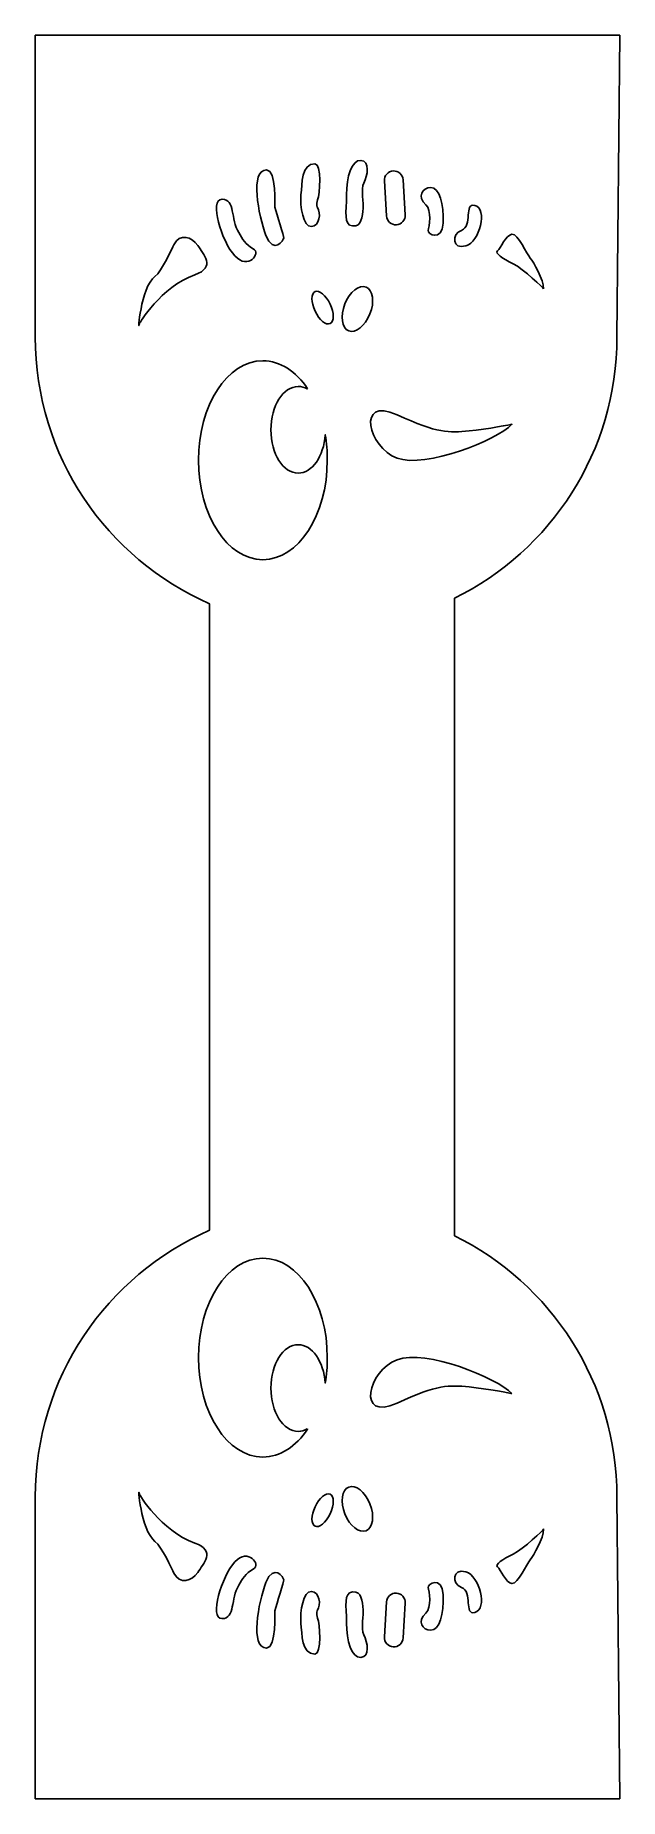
# Model space of a CAD drawing. Header units: centimetres. Extents: x -3.1 to 3.1, y -9.4 to 9.4.
import ezdxf

# ---------------------------------------------------------------- set-up
doc = ezdxf.new("R2010")
doc.units = ezdxf.units.CM
doc.header["$MEASUREMENT"] = 0
doc.layers.add('Camada 1', color=7, linetype='Continuous')

msp = doc.modelspace()

# ---------------------------------------------------------------- linework, layer by layer
at = {"layer": 'Camada 1'}
for points, knots in [([(1.35957, 0.24528), (1.35957, 0.24528), (1.35957, -3.4078), (1.35957, -3.4078), (1.35957, -3.4078), (2.38795, -3.91517), (3.09537, -4.97424), (3.09537, -6.19857), (3.09537, -6.19857), (3.09537, -6.19857), (3.12487, -9.42434), (3.12487, -9.42434), (3.12487, -9.42434), (3.12487, -9.42434), (-3.12487, -9.42434), (-3.12487, -9.42434), (-3.12487, -9.42434), (-3.12487, -9.42434), (-3.12487, -6.19857), (-3.12487, -6.19857), (-3.12487, -6.19857), (-3.12487, -4.92476), (-2.35914, -3.82986), (-1.26284, -3.34901), (-1.26284, -3.34901), (-1.26284, -3.34901), (-1.26284, 0.00001), (-1.26284, 0.00001), (-1.26284, 0.00001), (-1.26284, 0.00001), (-1.26284, 3.34898), (-1.26284, 3.34898), (-1.26284, 3.34898), (-2.35914, 3.82983), (-3.12487, 4.92476), (-3.12487, 6.19857), (-3.12487, 6.19857), (-3.12487, 6.19857), (-3.12487, 9.42434), (-3.12487, 9.42434), (-3.12487, 9.42434), (-3.12487, 9.42434), (3.12487, 9.42434), (3.12487, 9.42434), (3.12487, 9.42434), (3.12487, 9.42434), (3.0954, 6.19857), (3.0954, 6.19857), (3.0954, 6.19857), (3.0954, 4.97426), (2.38798, 3.91519), (1.35963, 3.4078), (1.35963, 3.4078), (1.35963, 3.4078), (1.35963, -0.24528), (1.35963, -0.24528), (1.35963, -0.24528), (1.35963, -0.24528), (1.35963, 0.24528), (1.35963, 0.24528), (1.35963, 0.24528), (1.35963, 0.24528), (1.35957, 0.24528), (1.35957, 0.24528)], [0, 0, 0, 0, 0.05882353, 0.05882353, 0.05882353, 0.05882353, 0.11764706, 0.11764706, 0.11764706, 0.11764706, 0.17647059, 0.17647059, 0.17647059, 0.17647059, 0.23529412, 0.23529412, 0.23529412, 0.23529412, 0.29411765, 0.29411765, 0.29411765, 0.29411765, 0.35294118, 0.35294118, 0.35294118, 0.35294118, 0.41176471, 0.41176471, 0.41176471, 0.41176471, 0.47058824, 0.47058824, 0.47058824, 0.47058824, 0.52941176, 0.52941176, 0.52941176, 0.52941176, 0.58823529, 0.58823529, 0.58823529, 0.58823529, 0.64705882, 0.64705882, 0.64705882, 0.64705882, 0.70588235, 0.70588235, 0.70588235, 0.70588235, 0.76470588, 0.76470588, 0.76470588, 0.76470588, 0.82352941, 0.82352941, 0.82352941, 0.82352941, 0.88235294, 0.88235294, 0.88235294, 0.88235294, 1, 1, 1, 1]), ([(-0.65184, 7.98622), (-0.82998, 7.98622), (-0.74093, 7.49928), (-0.65782, 7.28552), (-0.65782, 7.28552), (-0.57469, 7.07184), (-0.4678, 7.23803), (-0.4678, 7.25586), (-0.4678, 7.25586), (-0.4678, 7.27369), (-0.53905, 7.51118), (-0.56281, 7.58836), (-0.56281, 7.58836), (-0.56281, 7.58834), (-0.54503, 7.98622), (-0.65184, 7.98622)], [0, 0, 0, 0, 0.2, 0.2, 0.2, 0.2, 0.4, 0.4, 0.4, 0.4, 0.6, 0.6, 0.6, 0.6, 1, 1, 1, 1]), ([(-0.10561, 7.66552), (-0.08185, 7.71894), (-0.05809, 8.05147), (-0.13527, 8.05147), (-0.13527, 8.05147), (-0.27833, 8.05147), (-0.27185, 7.83769), (-0.28367, 7.71894), (-0.28367, 7.71894), (-0.2956, 7.60027), (-0.25999, 7.37458), (-0.1709, 7.38051), (-0.1709, 7.38051), (-0.08181, 7.38652), (-0.06999, 7.52301), (-0.10557, 7.58244), (-0.10557, 7.58244), (-0.10561, 7.58244), (-0.12937, 7.6121), (-0.10561, 7.66552)], [0, 0, 0, 0, 0.16666667, 0.16666667, 0.16666667, 0.16666667, 0.33333333, 0.33333333, 0.33333333, 0.33333333, 0.5, 0.5, 0.5, 0.5, 0.66666667, 0.66666667, 0.66666667, 0.66666667, 1, 1, 1, 1]), ([(0.38718, 7.84369), (0.42851, 7.92632), (0.45843, 8.08115), (0.35752, 8.08713), (0.35752, 8.08713), (0.25661, 8.09306), (0.20316, 7.90896), (0.20316, 7.71894), (0.20316, 7.71894), (0.20316, 7.529), (0.16749, 7.39834), (0.26851, 7.38652), (0.26851, 7.38652), (0.36942, 7.37461), (0.3686, 7.48756), (0.38128, 7.57646), (0.38128, 7.57646), (0.38726, 7.618), (0.35752, 7.78429), (0.38718, 7.84369)], [0, 0, 0, 0, 0.16666667, 0.16666667, 0.16666667, 0.16666667, 0.33333333, 0.33333333, 0.33333333, 0.33333333, 0.5, 0.5, 0.5, 0.5, 0.66666667, 0.66666667, 0.66666667, 0.66666667, 1, 1, 1, 1]), ([(0.80948, 7.87893), (0.80625, 7.93462), (0.75844, 7.97704), (0.70285, 7.97381), (0.70285, 7.97381), (0.70285, 7.97381), (0.70285, 7.97381), (0.70285, 7.97381), (0.70285, 7.97381), (0.64716, 7.9705), (0.60466, 7.9228), (0.60797, 7.8671), (0.60797, 7.8671), (0.60797, 7.8671), (0.62993, 7.49369), (0.62993, 7.49369), (0.62993, 7.49369), (0.63324, 7.43802), (0.68102, 7.39561), (0.73664, 7.39884), (0.73664, 7.39884), (0.73664, 7.39884), (0.73664, 7.39884), (0.73664, 7.39884), (0.73664, 7.39884), (0.79228, 7.40215), (0.83475, 7.44993), (0.83149, 7.50555), (0.83149, 7.50555), (0.83149, 7.50555), (0.80948, 7.87893), (0.80948, 7.87893)], [0, 0, 0, 0, 0.11111111, 0.11111111, 0.11111111, 0.11111111, 0.22222222, 0.22222222, 0.22222222, 0.22222222, 0.33333333, 0.33333333, 0.33333333, 0.33333333, 0.44444444, 0.44444444, 0.44444444, 0.44444444, 0.55555556, 0.55555556, 0.55555556, 0.55555556, 0.66666667, 0.66666667, 0.66666667, 0.66666667, 0.77777778, 0.77777778, 0.77777778, 0.77777778, 1, 1, 1, 1]), ([(1.05223, 7.6121), (1.11597, 7.55585), (1.0879, 7.37458), (1.07596, 7.339), (1.07596, 7.339), (1.06413, 7.30333), (1.22436, 7.20835), (1.2363, 7.41618), (1.2363, 7.41618), (1.24815, 7.62401), (1.19473, 7.7962), (1.10565, 7.7962), (1.10565, 7.7962), (1.01662, 7.7962), (0.9513, 7.70119), (1.05223, 7.6121)], [0, 0, 0, 0, 0.2, 0.2, 0.2, 0.2, 0.4, 0.4, 0.4, 0.4, 0.6, 0.6, 0.6, 0.6, 1, 1, 1, 1]), ([(-1.12687, 7.67145), (-1.26937, 7.67145), (-1.1328, 7.22023), (-0.99032, 7.06582), (-0.99032, 7.06582), (-0.84782, 6.91146), (-0.70534, 7.09556), (-0.79437, 7.143), (-0.79437, 7.143), (-0.88346, 7.19049), (-0.90597, 7.24674), (-0.94875, 7.31524), (-0.94875, 7.31524), (-1.03781, 7.45777), (-0.98437, 7.67145), (-1.12687, 7.67145)], [0, 0, 0, 0, 0.2, 0.2, 0.2, 0.2, 0.4, 0.4, 0.4, 0.4, 0.6, 0.6, 0.6, 0.6, 1, 1, 1, 1]), ([(1.43223, 7.339), (1.32552, 7.29833), (1.33132, 7.13117), (1.47975, 7.17276), (1.47975, 7.17276), (1.62815, 7.21425), (1.71531, 7.57101), (1.57476, 7.6062), (1.57476, 7.6062), (1.45596, 7.63584), (1.5569, 7.38649), (1.43223, 7.339)], [0, 0, 0, 0, 0.25, 0.25, 0.25, 0.25, 0.5, 0.5, 0.5, 0.5, 1, 1, 1, 1]), ([(-1.41781, 6.86397), (-1.18736, 6.94575), (-1.32875, 7.08955), (-1.38812, 7.17867), (-1.38812, 7.17867), (-1.44749, 7.26779), (-1.57812, 7.31525), (-1.64344, 7.1846), (-1.64344, 7.1846), (-1.66201, 7.14743), (-1.76869, 6.90512), (-1.84532, 6.84617), (-1.84532, 6.84617), (-1.9997, 6.72742), (-2.03193, 6.21247), (-2.01158, 6.34148), (-2.01158, 6.34148), (-2.01159, 6.34144), (-1.78595, 6.73331), (-1.41781, 6.86397)], [0, 0, 0, 0, 0.16666667, 0.16666667, 0.16666667, 0.16666667, 0.33333333, 0.33333333, 0.33333333, 0.33333333, 0.5, 0.5, 0.5, 0.5, 0.66666667, 0.66666667, 0.66666667, 0.66666667, 1, 1, 1, 1]), ([(2.31104, 6.71553), (2.31104, 6.81054), (2.20412, 7.00054), (2.16851, 7.04208), (2.16851, 7.04208), (2.13284, 7.08365), (2.03786, 7.30333), (1.97253, 7.2974), (1.97253, 7.2974), (1.90726, 7.29147), (1.84783, 7.14304), (1.81817, 7.11931), (1.81817, 7.11931), (1.78851, 7.09558), (1.87162, 7.03615), (1.98443, 6.98273), (1.98443, 6.98273), (2.09724, 6.92931), (2.31104, 6.71553), (2.31104, 6.71553)], [0, 0, 0, 0, 0.16666667, 0.16666667, 0.16666667, 0.16666667, 0.33333333, 0.33333333, 0.33333333, 0.33333333, 0.5, 0.5, 0.5, 0.5, 0.66666667, 0.66666667, 0.66666667, 0.66666667, 1, 1, 1, 1]), ([(0.0283, 6.55149), (-0.01612, 6.64595), (-0.0882, 6.70556), (-0.13259, 6.68471), (-0.13259, 6.68471), (-0.17709, 6.66378), (-0.17709, 6.57022), (-0.13267, 6.47577), (-0.13267, 6.47577), (-0.08819, 6.38139), (-0.0162, 6.32178), (0.0283, 6.34263), (0.0283, 6.34263), (0.07277, 6.36353), (0.07277, 6.45704), (0.0283, 6.55149)], [0, 0, 0, 0, 0.2, 0.2, 0.2, 0.2, 0.4, 0.4, 0.4, 0.4, 0.6, 0.6, 0.6, 0.6, 1, 1, 1, 1]), ([(0.45367, 6.44561), (0.50516, 6.57457), (0.48685, 6.70302), (0.41284, 6.73263), (0.41284, 6.73263), (0.33876, 6.76216), (0.237, 6.68162), (0.18551, 6.55266), (0.18551, 6.55266), (0.1341, 6.42373), (0.15241, 6.29519), (0.22641, 6.26564), (0.22641, 6.26564), (0.3005, 6.23611), (0.40226, 6.31668), (0.45367, 6.44561)], [0, 0, 0, 0, 0.2, 0.2, 0.2, 0.2, 0.4, 0.4, 0.4, 0.4, 0.6, 0.6, 0.6, 0.6, 1, 1, 1, 1]), ([(-0.21253, 5.64694), (-0.33646, 5.83146), (-0.50503, 5.94497), (-0.69079, 5.94497), (-0.69079, 5.94497), (-1.07118, 5.94497), (-1.37955, 5.46914), (-1.37955, 4.88209), (-1.37955, 4.88209), (-1.37955, 4.29514), (-1.07118, 3.81929), (-0.69079, 3.81929), (-0.69079, 3.81929), (-0.3104, 3.81929), (-0.002, 4.29514), (-0.002, 4.88209), (-0.002, 4.88209), (-0.002, 4.97594), (-0.00991, 5.06693), (-0.0247, 5.15363), (-0.0247, 5.15363), (-0.0247, 5.15363), (-0.02441, 5.15371), (-0.02441, 5.15371), (-0.02441, 5.15371), (-0.04108, 4.9232), (-0.16416, 4.74427), (-0.31344, 4.74427), (-0.31344, 4.74427), (-0.4741, 4.74427), (-0.60432, 4.95162), (-0.60432, 5.2074), (-0.60432, 5.2074), (-0.60432, 5.46323), (-0.47409, 5.67058), (-0.31344, 5.67058), (-0.31344, 5.67058), (-0.27944, 5.67058), (-0.24676, 5.66127), (-0.2165, 5.64423), (-0.2165, 5.64423), (-0.2165, 5.64423), (-0.21253, 5.64694), (-0.21253, 5.64694)], [0, 0, 0, 0, 0.08333333, 0.08333333, 0.08333333, 0.08333333, 0.16666667, 0.16666667, 0.16666667, 0.16666667, 0.25, 0.25, 0.25, 0.25, 0.33333333, 0.33333333, 0.33333333, 0.33333333, 0.41666667, 0.41666667, 0.41666667, 0.41666667, 0.5, 0.5, 0.5, 0.5, 0.58333333, 0.58333333, 0.58333333, 0.58333333, 0.66666667, 0.66666667, 0.66666667, 0.66666667, 0.75, 0.75, 0.75, 0.75, 0.83333333, 0.83333333, 0.83333333, 0.83333333, 1, 1, 1, 1]), ([(1.51531, 5.19556), (1.29592, 5.17558), (1.18289, 5.16582), (0.74344, 5.36772), (0.74344, 5.36772), (0.30407, 5.56965), (0.43472, 5.01739), (0.74344, 4.90462), (0.74344, 4.90462), (1.05221, 4.79178), (1.80632, 5.09462), (1.97251, 5.26678), (1.97251, 5.26678), (1.97253, 5.26678), (1.71134, 5.21331), (1.51531, 5.19556)], [0, 0, 0, 0, 0.2, 0.2, 0.2, 0.2, 0.4, 0.4, 0.4, 0.4, 0.6, 0.6, 0.6, 0.6, 1, 1, 1, 1]), ([(-0.21652, -5.47149), (-0.24681, -5.48856), (-0.27946, -5.49784), (-0.31346, -5.49784), (-0.31346, -5.49784), (-0.47412, -5.49784), (-0.60434, -5.29049), (-0.60434, -5.03466), (-0.60434, -5.03466), (-0.60434, -4.77889), (-0.47411, -4.57153), (-0.31346, -4.57153), (-0.31346, -4.57153), (-0.16418, -4.57153), (-0.0411, -4.75047), (-0.02443, -4.98097), (-0.02443, -4.98097), (-0.02443, -4.98097), (-0.02472, -4.98089), (-0.02472, -4.98089), (-0.02472, -4.98089), (-0.0099, -4.89421), (-0.00202, -4.8032), (-0.00202, -4.70935), (-0.00202, -4.70935), (-0.00202, -4.1224), (-0.31042, -3.64655), (-0.69081, -3.64655), (-0.69081, -3.64655), (-1.0712, -3.64655), (-1.37957, -4.1224), (-1.37957, -4.70935), (-1.37957, -4.70935), (-1.37957, -5.29641), (-1.0712, -5.77223), (-0.69081, -5.77223), (-0.69081, -5.77223), (-0.50505, -5.77223), (-0.33645, -5.65872), (-0.21255, -5.4742), (-0.21255, -5.4742), (-0.21255, -5.4742), (-0.21652, -5.47149), (-0.21652, -5.47149)], [0, 0, 0, 0, 0.08333333, 0.08333333, 0.08333333, 0.08333333, 0.16666667, 0.16666667, 0.16666667, 0.16666667, 0.25, 0.25, 0.25, 0.25, 0.33333333, 0.33333333, 0.33333333, 0.33333333, 0.41666667, 0.41666667, 0.41666667, 0.41666667, 0.5, 0.5, 0.5, 0.5, 0.58333333, 0.58333333, 0.58333333, 0.58333333, 0.66666667, 0.66666667, 0.66666667, 0.66666667, 0.75, 0.75, 0.75, 0.75, 0.83333333, 0.83333333, 0.83333333, 0.83333333, 1, 1, 1, 1]), ([(1.97253, -5.09409), (1.80635, -4.9219), (1.05223, -4.61908), (0.74346, -4.73193), (0.74346, -4.73193), (0.43474, -4.8447), (0.30409, -5.39696), (0.74346, -5.19503), (0.74346, -5.19503), (1.18288, -4.99313), (1.29594, -5.00289), (1.51533, -5.02287), (1.51533, -5.02287), (1.71134, -5.04059), (1.97253, -5.09409), (1.97253, -5.09409)], [0, 0, 0, 0, 0.2, 0.2, 0.2, 0.2, 0.4, 0.4, 0.4, 0.4, 0.6, 0.6, 0.6, 0.6, 1, 1, 1, 1]), ([(-2.01159, -6.16875), (-2.03194, -6.03974), (-1.99971, -6.5547), (-1.84533, -6.67344), (-1.84533, -6.67344), (-1.76871, -6.73239), (-1.66203, -6.97469), (-1.64345, -7.01187), (-1.64345, -7.01187), (-1.5781, -7.14252), (-1.4475, -7.09506), (-1.38813, -7.00594), (-1.38813, -7.00594), (-1.32876, -6.91682), (-1.18736, -6.77303), (-1.41782, -6.69124), (-1.41782, -6.69124), (-1.78595, -6.5606), (-2.01159, -6.16875), (-2.01159, -6.16875)], [0, 0, 0, 0, 0.16666667, 0.16666667, 0.16666667, 0.16666667, 0.33333333, 0.33333333, 0.33333333, 0.33333333, 0.5, 0.5, 0.5, 0.5, 0.66666667, 0.66666667, 0.66666667, 0.66666667, 1, 1, 1, 1]), ([(0.0283, -6.16991), (-0.0162, -6.14906), (-0.0882, -6.20867), (-0.13267, -6.30305), (-0.13267, -6.30305), (-0.17709, -6.39751), (-0.17709, -6.49106), (-0.13259, -6.51199), (-0.13259, -6.51199), (-0.08819, -6.53284), (-0.01612, -6.47323), (0.0283, -6.37877), (0.0283, -6.37877), (0.07277, -6.28432), (0.07277, -6.19084), (0.0283, -6.16991)], [0, 0, 0, 0, 0.2, 0.2, 0.2, 0.2, 0.4, 0.4, 0.4, 0.4, 0.6, 0.6, 0.6, 0.6, 1, 1, 1, 1]), ([(0.22644, -6.09292), (0.15244, -6.12245), (0.13413, -6.25101), (0.18554, -6.37994), (0.18554, -6.37994), (0.23703, -6.5089), (0.33879, -6.58944), (0.41287, -6.55991), (0.41287, -6.55991), (0.48687, -6.5303), (0.50518, -6.40185), (0.4537, -6.27289), (0.4537, -6.27289), (0.40226, -6.14396), (0.3005, -6.06339), (0.22644, -6.09292)], [0, 0, 0, 0, 0.2, 0.2, 0.2, 0.2, 0.4, 0.4, 0.4, 0.4, 0.6, 0.6, 0.6, 0.6, 1, 1, 1, 1]), ([(1.98444, -6.81002), (1.8716, -6.86347), (1.78852, -6.92286), (1.81818, -6.9466), (1.81818, -6.9466), (1.84784, -6.97034), (1.90727, -7.11879), (1.97254, -7.12469), (1.97254, -7.12469), (2.03787, -7.13062), (2.13288, -6.91093), (2.16852, -6.86937), (2.16852, -6.86937), (2.20413, -6.82786), (2.31105, -6.63783), (2.31105, -6.54282), (2.31105, -6.54282), (2.31104, -6.54282), (2.09729, -6.7566), (1.98444, -6.81002)], [0, 0, 0, 0, 0.16666667, 0.16666667, 0.16666667, 0.16666667, 0.33333333, 0.33333333, 0.33333333, 0.33333333, 0.5, 0.5, 0.5, 0.5, 0.66666667, 0.66666667, 0.66666667, 0.66666667, 1, 1, 1, 1]), ([(-0.94873, -7.14252), (-0.90595, -7.07402), (-0.88343, -7.01777), (-0.79435, -6.97028), (-0.79435, -6.97028), (-0.70532, -6.92284), (-0.84782, -6.73874), (-0.9903, -6.8931), (-0.9903, -6.8931), (-1.13278, -7.04751), (-1.26936, -7.49873), (-1.12685, -7.49873), (-1.12685, -7.49873), (-0.98434, -7.49873), (-1.03781, -7.28505), (-0.94873, -7.14252)], [0, 0, 0, 0, 0.2, 0.2, 0.2, 0.2, 0.4, 0.4, 0.4, 0.4, 0.6, 0.6, 0.6, 0.6, 1, 1, 1, 1]), ([(-0.56281, -7.41565), (-0.53908, -7.33847), (-0.4678, -7.10095), (-0.4678, -7.08315), (-0.4678, -7.08315), (-0.4678, -7.06535), (-0.57469, -6.89913), (-0.65782, -7.11281), (-0.65782, -7.11281), (-0.74095, -7.32657), (-0.83001, -7.81351), (-0.65184, -7.81351), (-0.65184, -7.81351), (-0.54503, -7.8135), (-0.56281, -7.41565), (-0.56281, -7.41565)], [0, 0, 0, 0, 0.2, 0.2, 0.2, 0.2, 0.4, 0.4, 0.4, 0.4, 0.6, 0.6, 0.6, 0.6, 1, 1, 1, 1]), ([(1.57476, -7.43348), (1.71533, -7.39829), (1.62818, -7.04155), (1.47975, -7.00004), (1.47975, -7.00004), (1.33132, -6.95845), (1.32552, -7.12561), (1.43223, -7.16628), (1.43223, -7.16628), (1.5569, -7.2138), (1.45596, -7.46314), (1.57476, -7.43348)], [0, 0, 0, 0, 0.25, 0.25, 0.25, 0.25, 0.5, 0.5, 0.5, 0.5, 1, 1, 1, 1]), ([(1.10563, -7.62348), (1.19472, -7.62348), (1.24816, -7.45129), (1.23628, -7.24346), (1.23628, -7.24346), (1.22437, -7.03563), (1.06412, -7.13062), (1.07594, -7.16628), (1.07594, -7.16628), (1.08785, -7.20189), (1.11595, -7.38313), (1.05221, -7.43938), (1.05221, -7.43938), (0.9513, -7.52847), (1.01662, -7.62348), (1.10563, -7.62348)], [0, 0, 0, 0, 0.2, 0.2, 0.2, 0.2, 0.4, 0.4, 0.4, 0.4, 0.6, 0.6, 0.6, 0.6, 1, 1, 1, 1]), ([(-0.10561, -7.40972), (-0.07, -7.35029), (-0.08185, -7.2138), (-0.17094, -7.20779), (-0.17094, -7.20779), (-0.26003, -7.20186), (-0.29564, -7.42755), (-0.28371, -7.54622), (-0.28371, -7.54622), (-0.27188, -7.66497), (-0.27837, -7.87875), (-0.13531, -7.87875), (-0.13531, -7.87875), (-0.05813, -7.87875), (-0.08186, -7.54622), (-0.10565, -7.4928), (-0.10565, -7.4928), (-0.12937, -7.43938), (-0.10561, -7.40972), (-0.10561, -7.40972)], [0, 0, 0, 0, 0.16666667, 0.16666667, 0.16666667, 0.16666667, 0.33333333, 0.33333333, 0.33333333, 0.33333333, 0.5, 0.5, 0.5, 0.5, 0.66666667, 0.66666667, 0.66666667, 0.66666667, 1, 1, 1, 1]), ([(0.38125, -7.40372), (0.36858, -7.31485), (0.36942, -7.20187), (0.26848, -7.21378), (0.26848, -7.21378), (0.16749, -7.22561), (0.20313, -7.35628), (0.20313, -7.5462), (0.20313, -7.5462), (0.20313, -7.73622), (0.25658, -7.92032), (0.35749, -7.91439), (0.35749, -7.91439), (0.4584, -7.90838), (0.42848, -7.75358), (0.38715, -7.67095), (0.38715, -7.67095), (0.35752, -7.61157), (0.38726, -7.44531), (0.38125, -7.40372)], [0, 0, 0, 0, 0.16666667, 0.16666667, 0.16666667, 0.16666667, 0.33333333, 0.33333333, 0.33333333, 0.33333333, 0.5, 0.5, 0.5, 0.5, 0.66666667, 0.66666667, 0.66666667, 0.66666667, 1, 1, 1, 1]), ([(0.83149, -7.33283), (0.83474, -7.27719), (0.79228, -7.22943), (0.73664, -7.22612), (0.73664, -7.22612), (0.73664, -7.22612), (0.73664, -7.22612), (0.73664, -7.22612), (0.73664, -7.22612), (0.681, -7.22289), (0.63324, -7.26528), (0.62993, -7.32097), (0.62993, -7.32097), (0.62993, -7.32097), (0.60797, -7.69438), (0.60797, -7.69438), (0.60797, -7.69438), (0.60466, -7.75007), (0.64713, -7.79778), (0.70285, -7.80109), (0.70285, -7.80109), (0.70285, -7.80109), (0.70285, -7.80109), (0.70285, -7.80109), (0.70285, -7.80109), (0.75847, -7.80432), (0.80625, -7.76193), (0.80948, -7.70621), (0.80948, -7.70621), (0.80948, -7.70621), (0.83149, -7.33283), (0.83149, -7.33283)], [0, 0, 0, 0, 0.11111111, 0.11111111, 0.11111111, 0.11111111, 0.22222222, 0.22222222, 0.22222222, 0.22222222, 0.33333333, 0.33333333, 0.33333333, 0.33333333, 0.44444444, 0.44444444, 0.44444444, 0.44444444, 0.55555556, 0.55555556, 0.55555556, 0.55555556, 0.66666667, 0.66666667, 0.66666667, 0.66666667, 0.77777778, 0.77777778, 0.77777778, 0.77777778, 1, 1, 1, 1])]:
    msp.add_open_spline(points, degree=3, knots=knots, dxfattribs=at)

doc.saveas('drawing.dxf')
